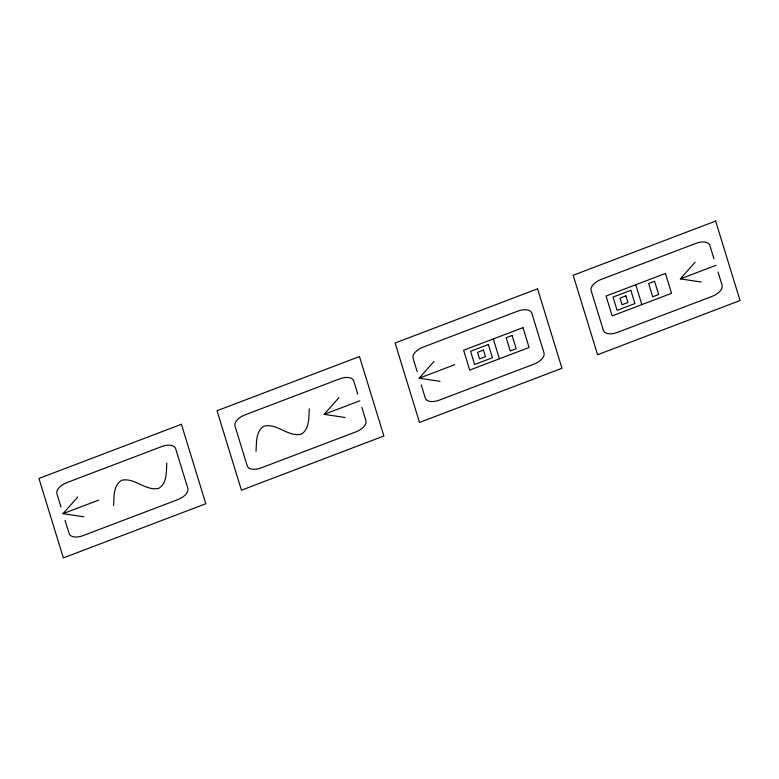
<?xml version="1.0" encoding="UTF-8"?>
<svg xmlns="http://www.w3.org/2000/svg" width="779" height="779" viewBox="0 0 779 779"><rect width="100%" height="100%" fill="white"/><g stroke="black" fill="none" stroke-linecap="round" stroke-linejoin="round"><path stroke-width="1.17" d="M113.559 505.542C114.201 496.992 113.082 485.19 121.748 480.244C134.874 477.371 145.507 491.276 158.634 488.394C167.3 483.457 166.17 471.646 166.823 463.106M256.018 451.362C256.671 442.813 255.541 431.001 264.208 426.064C277.343 423.192 287.967 437.087 301.103 434.215C309.76 429.268 308.64 417.466 309.282 408.917M83.879 516.828L63.021 513.673L77.783 496.963M345.058 417.495L324.2 414.331L338.962 397.631M440.038 381.369L419.18 378.214L433.942 361.505M701.217 282.037L680.359 278.872L695.121 262.172M63.021 513.673L98.641 500.128M324.2 414.331L359.82 400.786M419.18 378.214L454.8 364.669M680.359 278.872L715.979 265.327M713.944 258.706L709.873 245.463A12.717 6.904 -22.4 0 0 695.968 243.36L600.999 279.476A12.717 6.904 -22.4 0 0 591.154 290.616L603.355 330.345A12.717 6.904 -22.4 0 0 617.26 332.448L712.24 296.332A12.717 6.904 -22.4 0 0 722.075 285.192L718.014 271.949M635.761 284.744L641.857 304.608M493.302 338.933L499.397 358.798M417.145 371.593L413.084 358.35A12.717 6.904 -22.4 0 1 422.919 347.21L517.889 311.084A12.717 6.904 -22.4 0 1 531.794 313.197L543.995 352.926A12.717 6.904 -22.4 0 1 534.16 364.056L439.181 400.182A12.717 6.904 -22.4 0 1 425.276 398.079L421.215 384.836M357.785 394.164L353.724 380.921A12.717 6.904 -22.4 0 0 339.819 378.818L244.84 414.944A12.717 6.904 -22.4 0 0 235.005 426.074L247.206 465.803A12.717 6.904 -22.4 0 0 261.111 467.916L356.081 431.79A12.717 6.904 -22.4 0 0 365.916 420.65L361.855 407.407M60.986 507.051L56.925 493.808A12.717 6.904 -22.4 0 1 66.76 482.668L161.74 446.552A12.717 6.904 -22.4 0 1 175.645 448.655L187.846 488.384A12.717 6.904 -22.4 0 1 178.002 499.524L83.032 535.64A12.717 6.904 -22.4 0 1 69.127 533.537L65.056 520.294M181.41 424.273L38.95 478.462L63.352 557.92L205.812 503.731L181.41 424.273M359.489 356.548L217.029 410.728L241.432 490.186L383.891 435.997L359.489 356.548M537.568 288.814L395.109 343.003L419.511 422.452L561.971 368.272L537.568 288.814M715.648 221.08L573.188 275.269L597.59 354.727L740.05 300.538L715.648 221.08M522.982 327.638L463.622 350.219L469.718 370.083L529.077 347.502L522.982 327.638M665.441 273.458L606.081 296.03L612.177 315.894L671.537 293.323L665.441 273.458M488.375 344.493L470.574 351.271L474.635 364.514L492.445 357.736L488.375 344.493M512.124 335.467L506.184 337.726L510.255 350.969L516.185 348.71L512.124 335.467M630.844 290.314L613.034 297.091L617.104 310.334L634.904 303.557L630.844 290.314M654.584 281.287L648.644 283.537L652.714 296.78L658.654 294.53L654.584 281.287M483.457 350.063L477.527 352.322L479.552 358.944L485.492 356.685L483.457 350.063M625.917 295.884L619.987 298.143L622.022 304.764L627.952 302.505L625.917 295.884"/></g></svg>
